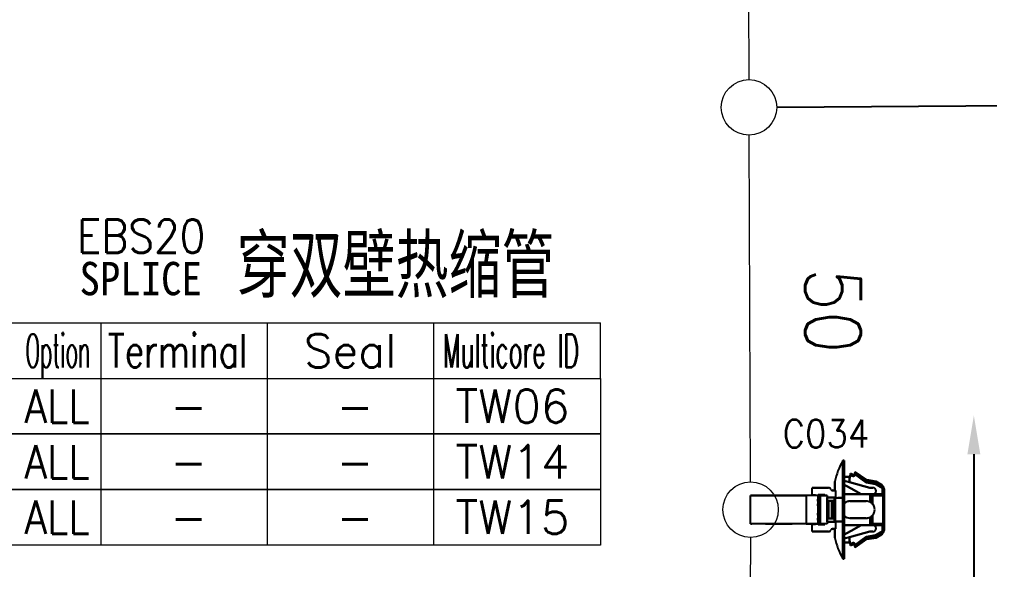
# Model space of a CAD drawing. Header units: inches. Extents: x 47316 to 59086, y 3141 to 11743.
# Drawn here: x 54396.5 to 54484, y 9978.8 to 10028.3 of the extents above; entities that cross this region are included whole.
import ezdxf

# ---------------------------------------------------------------- set-up
doc = ezdxf.new("R2010")
doc.units = ezdxf.units.IN
doc.header["$MEASUREMENT"] = 0
doc.styles.add('MtX_FangSong_GB2312', font='')
doc.styles.get("Standard").update_dxf_attribs({"font": ''})
doc.styles.get('MtX_FangSong_GB2312').set_extended_font_data('FangSong_GB2312')
doc.styles.get('Standard').set_extended_font_data('SimSun')
doc.linetypes.add('_VH_FELT_TAPE', pattern='A,0.4,-0.7,["FELT",Standard,S=0.3,R=0,X=-0.5,Y=-0.15],-0.7', length=1.8)

msp = doc.modelspace()

# ---------------------------------------------------------------- linework, layer by layer
at = {"color": 0, "linetype": '_VH_FELT_TAPE', "lineweight": 15, "ltscale": 5}
for p, q in [((54462.191, 10042.728), (54462.269, 10022.926)), ((54462.412, 9986.695), (54462.289, 10017.926)), ((54462.413, 9981.695), (54462.354, 9965.327))]:
    msp.add_line(p, q, dxfattribs=at)
at = {"color": 0, "linetype": '_VH_FELT_TAPE', "lineweight": -3, "ltscale": 5}
msp.add_line((54464.779, 10020.443), (54526.604, 10020.872), dxfattribs=at)
at = {"color": 0, "linetype": 'Continuous', "lineweight": 15}
for p, q in [((54366.388, 10001.01), (54448.888, 10001.01)), ((54366.388, 9996.01), (54448.888, 9996.01))]:
    msp.add_line(p, q, dxfattribs=at)
at = {"color": 7, "linetype": 'Continuous', "lineweight": 15}
for p, q in [((54403.888, 9996.01), (54403.888, 10001.01)), ((54418.888, 9996.01), (54418.888, 10001.01)), ((54433.888, 9996.01), (54433.888, 10001.01)), ((54448.888, 9996.01), (54448.888, 10001.01))]:
    msp.add_line(p, q, dxfattribs=at)
at = {"color": 102, "linetype": 'Continuous', "lineweight": 15}
for p, q in [((54403.888, 9991.01), (54403.888, 9996.01)), ((54418.888, 9991.01), (54418.888, 9996.01)), ((54433.888, 9991.01), (54433.888, 9996.01)), ((54403.888, 9986.01), (54403.888, 9991.01)), ((54418.888, 9986.01), (54418.888, 9991.01)), ((54433.888, 9986.01), (54433.888, 9991.01)), ((54403.888, 9981.01), (54403.888, 9986.01)), ((54418.888, 9981.01), (54418.888, 9986.01)), ((54433.888, 9981.01), (54433.888, 9986.01))]:
    msp.add_line(p, q, dxfattribs=at)
msp.add_line((54482.546, 9989.179, 0), (54482.546, 9974.231, 0))
at = {"color": 7, "ltscale": 0.2}
for p, q in [((54470.744, 9985.248), (54470.744, 9988.616)), ((54470.744, 9985.248), (54470.744, 9988.616)), ((54470.87, 9985.248), (54470.87, 9988.616)), ((54470.87, 9988.616), (54470.87, 9985.248)), ((54470.744, 9979.775), (54470.744, 9983.143)), ((54470.744, 9983.143), (54470.744, 9979.775)), ((54470.87, 9983.143), (54470.87, 9979.775)), ((54470.87, 9983.143), (54470.87, 9979.775))]:
    msp.add_line(p, q, dxfattribs=at)
at = {"color": 7, "ltscale": 0.0075}
for p, q in [((54470.744, 9988.616), (54470.87, 9988.616)), ((54470.87, 9988.616), (54470.744, 9988.616)), ((54474.322, 9985.937), (54474.448, 9985.937)), ((54474.322, 9985.937), (54474.448, 9985.937)), ((54474.448, 9985.585), (54474.322, 9985.585)), ((54468.512, 9985.037), (54468.386, 9985.037)), ((54468.386, 9985.037), (54468.512, 9985.037)), ((54468.386, 9984.616), (54468.512, 9984.616)), ((54468.512, 9984.616), (54468.386, 9984.616)), ((54470.744, 9985.248), (54470.87, 9985.248)), ((54470.87, 9985.248), (54470.744, 9985.248)), ((54468.512, 9983.774), (54468.386, 9983.774)), ((54468.386, 9983.774), (54468.512, 9983.774)), ((54468.386, 9983.353), (54468.512, 9983.353)), ((54468.512, 9983.353), (54468.386, 9983.353)), ((54470.87, 9983.143), (54470.744, 9983.143)), ((54470.744, 9983.143), (54470.87, 9983.143)), ((54474.448, 9982.453), (54474.322, 9982.453)), ((54474.448, 9982.453), (54474.322, 9982.453)), ((54470.744, 9979.775), (54470.87, 9979.775)), ((54470.87, 9979.775), (54470.744, 9979.775))]:
    msp.add_line(p, q, dxfattribs=at)
at = {"color": 7, "ltscale": 0.087396}
for p, q in [((54470.87, 9988.616), (54470.87, 9987.144)), ((54470.87, 9979.775), (54470.87, 9981.247)), ((54470.87, 9979.775), (54470.87, 9981.247))]:
    msp.add_line(p, q, dxfattribs=at)
at = {"color": 7, "ltscale": 0.0875}
for p, q in [((54470.87, 9987.142), (54470.87, 9988.616)), ((54472.849, 9984.953), (54471.375, 9984.953)), ((54471.375, 9984.953), (54472.849, 9984.953)), ((54471.375, 9983.438), (54472.849, 9983.438)), ((54472.849, 9983.438), (54471.375, 9983.438)), ((54472.849, 9983.438), (54471.375, 9983.438))]:
    msp.add_line(p, q, dxfattribs=at)
at = {"color": 7, "ltscale": 0.018183}
msp.add_line((54471.417, 9987.437), (54471.333, 9987.142), dxfattribs=at)
at = {"color": 7, "ltscale": 0.018199}
for p, q in [((54471.333, 9987), (54471.417, 9987.295)), ((54471.417, 9987.295), (54471.333, 9987)), ((54471.333, 9981.391), (54471.417, 9981.096)), ((54471.417, 9981.096), (54471.333, 9981.391))]:
    msp.add_line(p, q, dxfattribs=at)
at = {"color": 7, "ltscale": 0.008429}
for p, q in [((54471.417, 9987.295), (54471.417, 9987.437)), ((54471.733, 9981.222), (54471.733, 9981.08))]:
    msp.add_line(p, q, dxfattribs=at)
at = {"color": 7, "ltscale": 0.020195}
for p, q in [((54471.733, 9987.31), (54471.417, 9987.437)), ((54471.417, 9987.295), (54471.733, 9987.168)), ((54471.733, 9987.168), (54471.417, 9987.295)), ((54471.417, 9981.096), (54471.733, 9981.222)), ((54471.733, 9981.222), (54471.417, 9981.096)), ((54471.417, 9980.954), (54471.733, 9981.08))]:
    msp.add_line(p, q, dxfattribs=at)
at = {"color": 7, "ltscale": 0.008438}
msp.add_line((54471.417, 9987.437), (54471.417, 9987.295), dxfattribs=at)
at = {"color": 7, "ltscale": 0.002185}
msp.add_line((54471.417, 9987.367), (54471.417, 9987.404), dxfattribs=at)
at = {"color": 7, "ltscale": 0.019}
msp.add_line((54471.859, 9987.605), (54471.733, 9987.311), dxfattribs=at)
at = {"color": 7, "ltscale": 0.013619}
for p, q in [((54471.733, 9987.168), (54471.823, 9987.379)), ((54471.823, 9987.379), (54471.733, 9987.168)), ((54471.733, 9981.222), (54471.823, 9981.011)), ((54471.823, 9981.011), (54471.733, 9981.222))]:
    msp.add_line(p, q, dxfattribs=at)
at = {"color": 7, "ltscale": 0.0009}
msp.add_line((54471.733, 9987.296), (54471.733, 9987.311), dxfattribs=at)
at = {"color": 7, "ltscale": 0.000912}
for p, q in [((54471.733, 9987.31), (54471.733, 9987.295)), ((54471.417, 9980.97), (54471.417, 9980.954))]:
    msp.add_line(p, q, dxfattribs=at)
at = {"color": 7, "ltscale": 0.002856}
msp.add_line((54471.733, 9987.305), (54471.733, 9987.257), dxfattribs=at)
at = {"color": 7, "ltscale": 0.002869}
msp.add_line((54471.733, 9987.257), (54471.733, 9987.305), dxfattribs=at)
at = {"color": 7, "ltscale": 0.002832}
msp.add_line((54471.733, 9987.248), (54471.733, 9987.296), dxfattribs=at)
at = {"color": 7, "ltscale": 0.00282}
for p, q in [((54471.733, 9987.295), (54471.733, 9987.247)), ((54471.417, 9981.017), (54471.417, 9980.97))]:
    msp.add_line(p, q, dxfattribs=at)
at = {"color": 7, "ltscale": 0.004715}
msp.add_line((54471.733, 9987.168), (54471.733, 9987.248), dxfattribs=at)
at = {"color": 7, "ltscale": 0.004687}
msp.add_line((54471.733, 9987.247), (54471.733, 9987.168), dxfattribs=at)
at = {"color": 7, "ltscale": 0.074459}
for p, q in [((54471.823, 9987.379), (54472.844, 9986.65)), ((54472.844, 9986.65), (54471.823, 9987.379)), ((54471.823, 9981.011), (54472.844, 9981.74)), ((54472.844, 9981.74), (54471.823, 9981.011))]:
    msp.add_line(p, q, dxfattribs=at)
at = {"color": 7, "ltscale": 4.3e-05}
msp.add_line((54471.859, 9987.605), (54471.859, 9987.604), dxfattribs=at)
at = {"color": 7, "ltscale": 0.075271}
for p, q in [((54472.891, 9986.868), (54471.859, 9987.605)), ((54471.859, 9987.501), (54472.891, 9986.765)), ((54472.891, 9986.765), (54471.859, 9987.501)), ((54472.891, 9981.626), (54471.859, 9980.889)), ((54471.859, 9980.786), (54472.891, 9981.522))]:
    msp.add_line(p, q, dxfattribs=at)
at = {"color": 7, "ltscale": 4.9e-05}
msp.add_line((54471.859, 9987.605), (54471.859, 9987.604), dxfattribs=at)
at = {"color": 7, "ltscale": 0.000903}
msp.add_line((54471.859, 9987.604), (54471.859, 9987.589), dxfattribs=at)
at = {"color": 7, "ltscale": 0.000916}
msp.add_line((54471.859, 9987.604), (54471.859, 9987.589), dxfattribs=at)
at = {"color": 7, "ltscale": 0.005222}
msp.add_line((54471.859, 9987.589), (54471.859, 9987.501), dxfattribs=at)
at = {"color": 7, "ltscale": 0.005249}
msp.add_line((54471.859, 9987.589), (54471.859, 9987.5), dxfattribs=at)
at = {"color": 7, "ltscale": 0.047501}
for p, q in [((54470.028, 9986.721), (54470.028, 9985.921)), ((54470.028, 9985.921), (54470.028, 9986.721)), ((54470.028, 9982.469), (54470.028, 9981.669)), ((54470.028, 9981.669), (54470.028, 9982.469))]:
    msp.add_line(p, q, dxfattribs=at)
at = {"color": 7, "ltscale": 0.015289}
msp.add_line((54471.093, 9986.314), (54470.869, 9986.441), dxfattribs=at)
at = {"color": 7, "ltscale": 0.027499}
for p, q in [((54471.333, 9987.142), (54470.87, 9987.142)), ((54470.87, 9987.142), (54471.333, 9987.142)), ((54471.333, 9981.248), (54470.87, 9981.248)), ((54470.87, 9981.248), (54471.333, 9981.248))]:
    msp.add_line(p, q, dxfattribs=at)
at = {"color": 7, "ltscale": 0.028456}
for p, q in [((54471.333, 9986.667), (54470.87, 9986.79)), ((54470.87, 9986.79), (54471.333, 9986.667)), ((54471.333, 9981.724), (54470.87, 9981.6)), ((54470.87, 9981.6), (54471.333, 9981.724))]:
    msp.add_line(p, q, dxfattribs=at)
at = {"color": 7, "ltscale": 0.020602}
for p, q in [((54470.87, 9986.79), (54470.87, 9986.443)), ((54470.87, 9981.6), (54470.87, 9981.947)), ((54470.87, 9981.6), (54470.87, 9981.947))]:
    msp.add_line(p, q, dxfattribs=at)
at = {"color": 7, "ltscale": 0.020749}
msp.add_line((54470.87, 9986.441), (54470.87, 9986.79), dxfattribs=at)
at = {"color": 7, "ltscale": 0.015242}
for p, q in [((54470.87, 9986.441), (54471.093, 9986.315)), ((54471.093, 9982.076), (54470.87, 9981.95))]:
    msp.add_line(p, q, dxfattribs=at)
at = {"color": 7, "ltscale": 0.026985}
for p, q in [((54471.093, 9986.315), (54471.489, 9986.091)), ((54471.489, 9982.3), (54471.093, 9982.076))]:
    msp.add_line(p, q, dxfattribs=at)
at = {"color": 7, "ltscale": 0.02697}
msp.add_line((54471.489, 9986.091), (54471.093, 9986.314), dxfattribs=at)
at = {"color": 7, "ltscale": 0.000342}
for p, q in [((54471.333, 9987.137), (54471.333, 9987.142)), ((54471.333, 9981.248), (54471.333, 9981.254))]:
    msp.add_line(p, q, dxfattribs=at)
at = {"color": 7, "ltscale": 0.006641}
msp.add_line((54471.333, 9987.142), (54471.333, 9987.03), dxfattribs=at)
at = {"color": 7, "ltscale": 0.002142}
msp.add_line((54471.333, 9987.106), (54471.333, 9987.142), dxfattribs=at)
at = {"color": 7, "ltscale": 0.00033}
for p, q in [((54471.333, 9987.142), (54471.333, 9987.137)), ((54471.333, 9981.254), (54471.333, 9981.248)), ((54471.733, 9981.08), (54471.733, 9981.086))]:
    msp.add_line(p, q, dxfattribs=at)
at = {"color": 7, "ltscale": 0.002136}
msp.add_line((54471.333, 9987.142), (54471.333, 9987.106), dxfattribs=at)
at = {"color": 7, "ltscale": 0.001825}
msp.add_line((54471.333, 9987.137), (54471.333, 9987.106), dxfattribs=at)
at = {"color": 7, "ltscale": 0.003674}
for p, q in [((54471.333, 9987.075), (54471.333, 9987.137)), ((54471.333, 9981.254), (54471.333, 9981.316))]:
    msp.add_line(p, q, dxfattribs=at)
at = {"color": 7, "ltscale": 0.006299}
msp.add_line((54471.333, 9987), (54471.333, 9987.106), dxfattribs=at)
at = {"color": 7, "ltscale": 0.006305}
msp.add_line((54471.333, 9987.106), (54471.333, 9987), dxfattribs=at)
at = {"color": 7, "ltscale": 0.00329}
msp.add_line((54471.333, 9987.019), (54471.333, 9987.075), dxfattribs=at)
at = {"color": 7, "ltscale": 0.019785}
for p, q in [((54471.333, 9986.667), (54471.333, 9987)), ((54471.333, 9987), (54471.333, 9986.667)), ((54471.333, 9981.724), (54471.333, 9981.391)), ((54471.333, 9981.391), (54471.333, 9981.724))]:
    msp.add_line(p, q, dxfattribs=at)
at = {"color": 7, "ltscale": 0.11383}
for p, q in [((54473.185, 9986.174), (54471.333, 9986.667)), ((54471.333, 9986.667), (54473.185, 9986.174)), ((54473.185, 9982.217), (54471.333, 9981.724)), ((54471.333, 9981.724), (54473.185, 9982.217))]:
    msp.add_line(p, q, dxfattribs=at)
at = {"color": 7, "ltscale": 0.004321}
for p, q in [((54472.872, 9986.718), (54472.844, 9986.65)), ((54472.844, 9986.65), (54472.872, 9986.718)), ((54472.844, 9981.74), (54472.872, 9981.673)), ((54472.872, 9981.673), (54472.844, 9981.74))]:
    msp.add_line(p, q, dxfattribs=at)
at = {"color": 7, "ltscale": 0.051095}
for p, q in [((54472.844, 9986.65), (54473.691, 9986.502)), ((54473.691, 9986.502), (54472.844, 9986.65)), ((54472.844, 9981.74), (54473.691, 9981.889)), ((54473.691, 9981.889), (54472.844, 9981.74))]:
    msp.add_line(p, q, dxfattribs=at)
at = {"color": 7, "ltscale": 0.000205}
for p, q in [((54472.873, 9986.721), (54472.872, 9986.718)), ((54472.872, 9986.718), (54472.873, 9986.721)), ((54472.872, 9981.673), (54472.873, 9981.67)), ((54472.873, 9981.67), (54472.872, 9981.673))]:
    msp.add_line(p, q, dxfattribs=at)
at = {"color": 7, "ltscale": 0.002621}
for p, q in [((54472.89, 9986.761), (54472.873, 9986.721)), ((54472.873, 9986.721), (54472.89, 9986.761)), ((54472.873, 9981.67), (54472.89, 9981.629)), ((54472.89, 9981.629), (54472.873, 9981.67))]:
    msp.add_line(p, q, dxfattribs=at)
at = {"color": 7, "ltscale": 0.050773}
for p, q in [((54472.89, 9986.761), (54473.732, 9986.614)), ((54473.732, 9986.614), (54472.89, 9986.761)), ((54473.732, 9981.777), (54472.89, 9981.629))]:
    msp.add_line(p, q, dxfattribs=at)
at = {"color": 7, "ltscale": 0.006168}
for p, q in [((54472.891, 9986.765), (54472.891, 9986.868)), ((54472.891, 9986.868), (54472.891, 9986.765))]:
    msp.add_line(p, q, dxfattribs=at)
at = {"color": 7, "ltscale": 0.05076}
for p, q in [((54473.733, 9986.721), (54472.891, 9986.868)), ((54472.891, 9981.522), (54473.733, 9981.67))]:
    msp.add_line(p, q, dxfattribs=at)
at = {"color": 7, "ltscale": 0.004276}
for p, q in [((54473.716, 9986.57), (54473.691, 9986.502)), ((54473.691, 9986.502), (54473.716, 9986.57)), ((54473.716, 9981.821), (54473.691, 9981.889)), ((54473.691, 9981.889), (54473.716, 9981.821))]:
    msp.add_line(p, q, dxfattribs=at)
at = {"color": 7, "ltscale": 0.0329}
for p, q in [((54473.691, 9986.502), (54474.169, 9986.221)), ((54474.169, 9986.221), (54473.691, 9986.502)), ((54473.691, 9981.889), (54474.169, 9982.169)), ((54474.169, 9982.169), (54473.691, 9981.889))]:
    msp.add_line(p, q, dxfattribs=at)
at = {"color": 7, "ltscale": 0.002806}
for p, q in [((54473.732, 9986.614), (54473.716, 9986.57)), ((54473.716, 9981.821), (54473.732, 9981.777))]:
    msp.add_line(p, q, dxfattribs=at)
at = {"color": 7, "ltscale": 0.00266}
for p, q in [((54473.717, 9986.572), (54473.732, 9986.614)), ((54473.732, 9981.777), (54473.717, 9981.819))]:
    msp.add_line(p, q, dxfattribs=at)
at = {"color": 7, "ltscale": 0.034163}
for p, q in [((54473.732, 9986.614), (54474.229, 9986.324)), ((54474.229, 9982.066), (54473.732, 9981.777))]:
    msp.add_line(p, q, dxfattribs=at)
at = {"color": 7, "ltscale": 0.006223}
for p, q in [((54473.733, 9986.721), (54473.733, 9986.616)), ((54473.733, 9986.721), (54473.733, 9986.616)), ((54473.733, 9981.67), (54473.733, 9981.774))]:
    msp.add_line(p, q, dxfattribs=at)
at = {"color": 7, "ltscale": 0.034946}
for p, q in [((54474.24, 9986.423), (54473.733, 9986.721)), ((54473.733, 9981.67), (54474.24, 9981.968))]:
    msp.add_line(p, q, dxfattribs=at)
at = {"color": 7, "ltscale": 0.034208}
for p, q in [((54474.229, 9986.324), (54473.733, 9986.616)), ((54474.229, 9982.066), (54473.733, 9981.774))]:
    msp.add_line(p, q, dxfattribs=at)
at = {"color": 7, "ltscale": 0.000128}
for p, q in [((54473.733, 9986.614), (54473.733, 9986.616)), ((54473.733, 9981.774), (54473.733, 9981.777)), ((54473.733, 9981.777), (54473.733, 9981.774))]:
    msp.add_line(p, q, dxfattribs=at)
at = {"color": 7, "ltscale": 0.007092}
for p, q in [((54474.169, 9986.221), (54474.229, 9986.324)), ((54474.229, 9986.324), (54474.169, 9986.221)), ((54474.229, 9982.066), (54474.169, 9982.169)), ((54474.169, 9982.169), (54474.229, 9982.066))]:
    msp.add_line(p, q, dxfattribs=at)
at = {"color": 7, "ltscale": 0.005864}
msp.add_line((54474.241, 9986.422), (54474.229, 9986.324), dxfattribs=at)
at = {"color": 7, "ltscale": 0.005865}
for p, q in [((54474.24, 9986.422), (54474.229, 9986.324)), ((54474.229, 9982.066), (54474.24, 9981.968))]:
    msp.add_line(p, q, dxfattribs=at)
at = {"color": 7, "ltscale": 0.378897}
msp.add_line((54462.422, 9985.458), (54467.422, 9985.458), dxfattribs=at)
at = {"color": 7, "ltscale": 0.15}
for p, q in [((54462.422, 9982.932), (54462.422, 9985.458)), ((54467.422, 9985.458), (54467.422, 9982.932)), ((54467.422, 9985.458), (54467.422, 9982.932)), ((54468.681, 9982.932), (54468.681, 9985.458)), ((54468.681, 9985.458), (54468.681, 9982.932)), ((54469.312, 9985.458), (54469.312, 9982.932)), ((54469.312, 9985.458), (54469.312, 9982.932)), ((54474.385, 9982.932), (54474.385, 9985.458)), ((54474.385, 9985.458), (54474.385, 9982.932))]:
    msp.add_line(p, q, dxfattribs=at)
at = {"color": 7, "ltscale": 0.215019}
msp.add_line((54465.858, 9985.458), (54462.422, 9985.458), dxfattribs=at)
at = {"color": 7, "ltscale": 0.315749}
msp.add_line((54462.422, 9985.458), (54466.99, 9985.458), dxfattribs=at)
at = {"color": 7, "ltscale": 0.378905}
msp.add_line((54467.422, 9985.458), (54462.422, 9985.458), dxfattribs=at)
at = {"color": 7, "ltscale": 0.315758}
msp.add_line((54462.422, 9985.458), (54466.99, 9985.458), dxfattribs=at)
at = {"color": 7, "ltscale": 0.179182}
msp.add_line((54465.687, 9985.458), (54462.669, 9985.458), dxfattribs=at)
at = {"color": 7, "ltscale": 0.026669}
for p, q in [((54465.687, 9985.458), (54466.136, 9985.458)), ((54466.136, 9985.458), (54465.687, 9985.458)), ((54465.858, 9985.458), (54466.307, 9985.458))]:
    msp.add_line(p, q, dxfattribs=at)
at = {"color": 7, "ltscale": 0.108633}
msp.add_line((54467.965, 9985.458), (54466.136, 9985.458), dxfattribs=at)
at = {"color": 7, "ltscale": 0.076392}
msp.add_line((54467.422, 9985.458), (54466.136, 9985.458), dxfattribs=at)
at = {"color": 7, "ltscale": 0.098454}
msp.add_line((54467.965, 9985.458), (54466.307, 9985.458), dxfattribs=at)
at = {"color": 7, "ltscale": 0.057913}
msp.add_line((54467.965, 9985.458), (54466.99, 9985.458), dxfattribs=at)
at = {"color": 7, "ltscale": 0.0644}
for p, q in [((54468.506, 9985.458), (54467.422, 9985.458)), ((54468.506, 9985.458), (54467.422, 9985.458)), ((54467.422, 9982.932), (54468.506, 9982.932)), ((54468.506, 9982.932), (54467.422, 9982.932))]:
    msp.add_line(p, q, dxfattribs=at)
at = {"color": 7, "ltscale": 0.025}
for p, q in [((54468.386, 9986.174), (54467.965, 9986.174)), ((54468.506, 9984.616), (54468.506, 9985.037)), ((54468.506, 9984.616), (54468.506, 9985.037)), ((54468.512, 9984.616), (54468.512, 9985.037)), ((54468.506, 9983.353), (54468.506, 9983.774)), ((54468.506, 9983.353), (54468.506, 9983.774))]:
    msp.add_line(p, q, dxfattribs=at)
at = {"color": 7, "ltscale": 0.039999}
for p, q in [((54467.965, 9985.5), (54467.965, 9986.174)), ((54467.965, 9985.5), (54467.965, 9986.174)), ((54467.965, 9982.217), (54467.965, 9982.89)), ((54467.965, 9982.217), (54467.965, 9982.89))]:
    msp.add_line(p, q, dxfattribs=at)
at = {"color": 7, "ltscale": 0.022501}
for p, q in [((54467.965, 9986.174), (54468.344, 9986.174)), ((54467.965, 9986.174), (54468.344, 9986.174)), ((54467.965, 9982.217), (54468.344, 9982.217)), ((54468.344, 9982.217), (54467.965, 9982.217))]:
    msp.add_line(p, q, dxfattribs=at)
at = {"color": 7, "ltscale": 0.0175}
for p, q in [((54467.965, 9985.5), (54468.26, 9985.5)), ((54467.965, 9985.5), (54468.26, 9985.5)), ((54468.26, 9985.5), (54467.965, 9985.5)), ((54467.965, 9982.89), (54468.26, 9982.89)), ((54468.26, 9982.89), (54467.965, 9982.89))]:
    msp.add_line(p, q, dxfattribs=at)
at = {"color": 7, "ltscale": 0.002499}
for p, q in [((54467.965, 9985.458), (54467.965, 9985.5)), ((54468.26, 9985.5), (54468.26, 9985.458)), ((54468.26, 9985.458), (54468.26, 9985.5)), ((54468.512, 9985.542), (54468.512, 9985.5)), ((54468.512, 9985.542), (54468.512, 9985.5)), ((54469.06, 9985.5), (54469.06, 9985.458)), ((54469.06, 9985.458), (54469.06, 9985.5)), ((54469.06, 9985.5), (54469.06, 9985.458)), ((54467.965, 9982.89), (54467.965, 9982.932)), ((54468.26, 9982.932), (54468.26, 9982.89)), ((54468.26, 9982.89), (54468.26, 9982.932)), ((54468.512, 9982.848), (54468.512, 9982.89)), ((54468.512, 9982.89), (54468.512, 9982.848)), ((54468.512, 9982.89), (54468.512, 9982.848)), ((54469.06, 9982.932), (54469.06, 9982.89)), ((54469.06, 9982.89), (54469.06, 9982.932)), ((54469.06, 9982.932), (54469.06, 9982.89))]:
    msp.add_line(p, q, dxfattribs=at)
at = {"color": 7, "ltscale": 2.6e-05}
for p, q in [((54467.965, 9985.5), (54467.965, 9985.5)), ((54467.965, 9982.89), (54467.965, 9982.89))]:
    msp.add_line(p, q, dxfattribs=at)
at = {"color": 7, "ltscale": 0.064999}
for p, q in [((54468.344, 9986.174), (54469.438, 9986.174)), ((54468.344, 9986.174), (54469.438, 9986.174)), ((54468.344, 9982.217), (54469.438, 9982.217)), ((54469.438, 9982.217), (54468.344, 9982.217))]:
    msp.add_line(p, q, dxfattribs=at)
at = {"color": 7, "ltscale": 0.0625}
msp.add_line((54469.438, 9986.174), (54468.386, 9986.174), dxfattribs=at)
at = {"color": 7, "ltscale": 0.000629}
msp.add_line((54468.512, 9985.532), (54468.512, 9985.542), dxfattribs=at)
at = {"color": 7, "ltscale": 0.035001}
for p, q in [((54468.512, 9985.542), (54469.102, 9985.542)), ((54469.102, 9985.542), (54468.512, 9985.542)), ((54470.87, 9985.248), (54470.28, 9985.248)), ((54470.87, 9985.248), (54470.28, 9985.248)), ((54469.102, 9982.848), (54468.512, 9982.848)), ((54469.102, 9982.848), (54468.512, 9982.848)), ((54468.512, 9982.848), (54469.102, 9982.848))]:
    msp.add_line(p, q, dxfattribs=at)
at = {"color": 7, "ltscale": 0.154999}
for p, q in [((54468.512, 9985.5), (54468.512, 9982.89)), ((54468.512, 9982.89), (54468.512, 9985.5))]:
    msp.add_line(p, q, dxfattribs=at)
at = {"color": 7, "ltscale": 0.032501}
for p, q in [((54468.512, 9985.5), (54469.06, 9985.5)), ((54468.512, 9985.5), (54469.06, 9985.5)), ((54468.512, 9982.89), (54469.06, 9982.89)), ((54469.06, 9982.89), (54468.512, 9982.89))]:
    msp.add_line(p, q, dxfattribs=at)
at = {"color": 7, "ltscale": 0.021939}
msp.add_line((54468.512, 9985.5), (54468.882, 9985.5), dxfattribs=at)
at = {"color": 7, "ltscale": 0.0375}
for p, q in [((54468.681, 9985.458), (54469.312, 9985.458)), ((54469.312, 9985.458), (54468.681, 9985.458)), ((54469.312, 9982.932), (54468.681, 9982.932)), ((54469.312, 9982.932), (54468.681, 9982.932))]:
    msp.add_line(p, q, dxfattribs=at)
at = {"color": 7, "ltscale": 0.010562}
msp.add_line((54469.06, 9985.5), (54468.882, 9985.5), dxfattribs=at)
at = {"color": 7, "ltscale": 0.002502}
msp.add_line((54469.102, 9985.458), (54469.06, 9985.458), dxfattribs=at)
at = {"color": 7, "ltscale": 0.004999}
for p, q in [((54469.102, 9985.542), (54469.102, 9985.458)), ((54469.102, 9985.458), (54469.102, 9985.542)), ((54469.102, 9982.932), (54469.102, 9982.848)), ((54469.102, 9982.848), (54469.102, 9982.932))]:
    msp.add_line(p, q, dxfattribs=at)
at = {"color": 7, "ltscale": 0.013786}
msp.add_line((54470.028, 9985.921), (54469.796, 9985.921), dxfattribs=at)
at = {"color": 7, "ltscale": 0.017471}
for p, q in [((54470.09, 9985.921), (54469.796, 9985.921)), ((54470.09, 9982.469), (54469.796, 9982.469))]:
    msp.add_line(p, q, dxfattribs=at)
at = {"color": 7, "ltscale": 0.017476}
for p, q in [((54469.796, 9985.921), (54470.09, 9985.921)), ((54469.796, 9982.469), (54470.09, 9982.469))]:
    msp.add_line(p, q, dxfattribs=at)
at = {"color": 7, "ltscale": 0.00369}
for p, q in [((54470.09, 9985.921), (54470.028, 9985.921)), ((54470.028, 9982.469), (54470.09, 9982.469))]:
    msp.add_line(p, q, dxfattribs=at)
at = {"color": 7, "ltscale": 0.089999}
for p, q in [((54470.87, 9985.585), (54472.385, 9985.585)), ((54472.385, 9985.585), (54470.87, 9985.585)), ((54472.385, 9982.806), (54470.87, 9982.806)), ((54470.87, 9982.806), (54472.385, 9982.806))]:
    msp.add_line(p, q, dxfattribs=at)
at = {"color": 7, "ltscale": 0.065039}
msp.add_line((54472.385, 9985.585), (54471.432, 9986.123), dxfattribs=at)
at = {"color": 7, "ltscale": 0.06116}
msp.add_line((54472.385, 9985.585), (54471.489, 9986.091), dxfattribs=at)
at = {"color": 7, "ltscale": 0.061156}
for p, q in [((54471.489, 9986.091), (54472.385, 9985.585)), ((54472.385, 9982.806), (54471.489, 9982.3))]:
    msp.add_line(p, q, dxfattribs=at)
at = {"color": 7, "ltscale": 0.040697}
msp.add_line((54472.229, 9985.585), (54471.543, 9985.585), dxfattribs=at)
at = {"color": 7, "ltscale": 0.040701}
msp.add_line((54471.543, 9985.585), (54472.229, 9985.585), dxfattribs=at)
at = {"color": 7, "ltscale": 0.039936}
for p, q in [((54472.385, 9985.585), (54473.058, 9985.585)), ((54473.058, 9985.585), (54472.385, 9985.585)), ((54473.058, 9982.806), (54472.385, 9982.806)), ((54472.385, 9982.806), (54473.058, 9982.806))]:
    msp.add_line(p, q, dxfattribs=at)
at = {"color": 7, "ltscale": 0.048712}
msp.add_line((54473.206, 9985.585), (54472.385, 9985.585), dxfattribs=at)
at = {"color": 7, "ltscale": 0.082565}
for p, q in [((54474.448, 9985.585), (54473.058, 9985.585)), ((54473.058, 9985.585), (54474.448, 9985.585)), ((54473.058, 9982.806), (54474.448, 9982.806)), ((54474.448, 9982.806), (54473.058, 9982.806))]:
    msp.add_line(p, q, dxfattribs=at)
at = {"color": 7, "ltscale": 0.014999}
for p, q in [((54473.438, 9986.174), (54473.185, 9986.174)), ((54473.185, 9986.174), (54473.438, 9986.174)), ((54473.438, 9982.217), (54473.185, 9982.217)), ((54473.438, 9982.217), (54473.185, 9982.217)), ((54473.185, 9982.217), (54473.438, 9982.217))]:
    msp.add_line(p, q, dxfattribs=at)
at = {"color": 7, "ltscale": 0.041339}
for p, q in [((54473.199, 9985.563), (54473.199, 9984.867)), ((54473.199, 9984.867), (54473.199, 9985.563)), ((54473.199, 9983.524), (54473.199, 9982.828)), ((54473.199, 9982.828), (54473.199, 9983.524))]:
    msp.add_line(p, q, dxfattribs=at)
at = {"color": 7, "ltscale": 0.002634}
for p, q in [((54473.199, 9985.563), (54473.241, 9985.548)), ((54473.241, 9982.843), (54473.199, 9982.828))]:
    msp.add_line(p, q, dxfattribs=at)
at = {"color": 7, "ltscale": 0.002635}
for p, q in [((54473.241, 9985.548), (54473.199, 9985.563)), ((54473.199, 9982.828), (54473.241, 9982.843))]:
    msp.add_line(p, q, dxfattribs=at)
at = {"color": 7, "ltscale": 0.008279}
msp.add_line((54473.345, 9985.585), (54473.206, 9985.585), dxfattribs=at)
at = {"color": 7, "ltscale": 0.005516}
msp.add_line((54473.438, 9985.585), (54473.345, 9985.585), dxfattribs=at)
at = {"color": 7, "ltscale": 0.044711}
for p, q in [((54473.409, 9984.705), (54473.409, 9985.458)), ((54473.409, 9985.458), (54473.409, 9984.705)), ((54473.409, 9982.932), (54473.409, 9983.685)), ((54473.409, 9983.685), (54473.409, 9982.932))]:
    msp.add_line(p, q, dxfattribs=at)
at = {"color": 7, "ltscale": 0.057954}
for p, q in [((54473.409, 9985.458), (54474.385, 9985.458)), ((54474.385, 9985.458), (54473.409, 9985.458)), ((54474.385, 9982.932), (54473.409, 9982.932)), ((54473.409, 9982.932), (54474.385, 9982.932))]:
    msp.add_line(p, q, dxfattribs=at)
at = {"color": 7, "ltscale": 0.052501}
msp.add_line((54474.322, 9985.585), (54473.438, 9985.585), dxfattribs=at)
at = {"color": 7, "ltscale": 0.020941}
for p, q in [((54474.322, 9985.937), (54474.322, 9985.585)), ((54474.322, 9985.585), (54474.322, 9985.937)), ((54474.448, 9985.585), (54474.448, 9985.937)), ((54474.448, 9985.937), (54474.448, 9985.585)), ((54474.322, 9982.453), (54474.322, 9982.806)), ((54474.322, 9982.806), (54474.322, 9982.453)), ((54474.448, 9982.453), (54474.448, 9982.806)), ((54474.448, 9982.806), (54474.448, 9982.453))]:
    msp.add_line(p, q, dxfattribs=at)
at = {"color": 7, "ltscale": 0.015717}
msp.add_line((54474.448, 9986.059), (54474.448, 9985.794), dxfattribs=at)
at = {"color": 7, "ltscale": 0.015729}
msp.add_line((54474.448, 9985.794), (54474.448, 9986.059), dxfattribs=at)
at = {"color": 7, "ltscale": 0.012512}
for p, q in [((54474.448, 9985.584), (54474.448, 9985.794)), ((54474.448, 9982.596), (54474.448, 9982.807))]:
    msp.add_line(p, q, dxfattribs=at)
at = {"color": 7, "ltscale": 0.000995}
for p, q in [((54474.448, 9985.568), (54474.448, 9985.585)), ((54474.448, 9985.585), (54474.448, 9985.568)), ((54474.448, 9982.806), (54474.448, 9982.823)), ((54474.448, 9982.823), (54474.448, 9982.806))]:
    msp.add_line(p, q, dxfattribs=at)
at = {"color": 7, "ltscale": 0.163214}
msp.add_line((54474.448, 9982.821), (54474.448, 9985.57), dxfattribs=at)
at = {"color": 7, "ltscale": 0.163013}
msp.add_line((54474.448, 9985.568), (54474.448, 9982.823), dxfattribs=at)
at = {"color": 7, "ltscale": 0.000322}
msp.add_line((54468.512, 9984.616), (54468.507, 9984.616), dxfattribs=at)
at = {"color": 7, "ltscale": 0.040002}
for p, q in [((54469.312, 9985.29), (54469.986, 9985.29)), ((54469.986, 9985.29), (54469.312, 9985.29)), ((54469.986, 9983.101), (54469.312, 9983.101)), ((54469.986, 9983.101), (54469.312, 9983.101)), ((54469.312, 9983.101), (54469.986, 9983.101))]:
    msp.add_line(p, q, dxfattribs=at)
at = {"color": 7, "ltscale": 0.017502}
for p, q in [((54469.312, 9984.995), (54469.312, 9985.29)), ((54469.312, 9983.101), (54469.312, 9983.395))]:
    msp.add_line(p, q, dxfattribs=at)
at = {"color": 7, "ltscale": 0.00087}
for p, q in [((54469.327, 9984.995), (54469.312, 9984.995)), ((54469.312, 9984.995), (54469.327, 9984.995)), ((54469.327, 9983.395), (54469.312, 9983.395)), ((54469.312, 9983.395), (54469.327, 9983.395))]:
    msp.add_line(p, q, dxfattribs=at)
at = {"color": 7, "ltscale": 0.023952}
msp.add_line((54469.715, 9984.995), (54469.312, 9984.995), dxfattribs=at)
at = {"color": 7, "ltscale": 0.007443}
for p, q in [((54469.452, 9984.995), (54469.327, 9984.995)), ((54469.327, 9984.995), (54469.452, 9984.995)), ((54469.452, 9983.395), (54469.327, 9983.395)), ((54469.327, 9983.395), (54469.452, 9983.395))]:
    msp.add_line(p, q, dxfattribs=at)
at = {"color": 7, "ltscale": 0.095001}
for p, q in [((54469.327, 9984.995), (54469.327, 9983.395)), ((54469.327, 9983.395), (54469.327, 9984.995)), ((54469.452, 9984.995), (54469.452, 9983.395)), ((54469.452, 9983.395), (54469.452, 9984.995)), ((54469.753, 9983.395), (54469.753, 9984.995)), ((54469.753, 9984.995), (54469.753, 9983.395)), ((54469.961, 9983.395), (54469.961, 9984.995))]:
    msp.add_line(p, q, dxfattribs=at)
at = {"color": 7, "ltscale": 0.017839}
for p, q in [((54469.753, 9984.995), (54469.452, 9984.995)), ((54469.452, 9984.995), (54469.753, 9984.995)), ((54469.753, 9983.395), (54469.452, 9983.395)), ((54469.452, 9983.395), (54469.753, 9983.395))]:
    msp.add_line(p, q, dxfattribs=at)
at = {"color": 7, "ltscale": 0.014789}
msp.add_line((54469.737, 9984.995), (54469.986, 9984.995), dxfattribs=at)
at = {"color": 7, "ltscale": 0.013841}
for p, q in [((54469.986, 9984.995), (54469.753, 9984.995)), ((54469.753, 9983.395), (54469.986, 9983.395))]:
    msp.add_line(p, q, dxfattribs=at)
at = {"color": 7, "ltscale": 0.012407}
for p, q in [((54469.961, 9984.995), (54469.753, 9984.995)), ((54469.961, 9983.395), (54469.753, 9983.395))]:
    msp.add_line(p, q, dxfattribs=at)
at = {"color": 7, "ltscale": 0.129999}
for p, q in [((54469.986, 9985.29), (54469.986, 9983.101)), ((54469.986, 9983.101), (54469.986, 9985.29))]:
    msp.add_line(p, q, dxfattribs=at)
at = {"color": 7, "ltscale": 0.040567}
for p, q in [((54470.06, 9985.248), (54470.744, 9985.248)), ((54470.06, 9983.143), (54470.744, 9983.143))]:
    msp.add_line(p, q, dxfattribs=at)
at = {"color": 7, "ltscale": 0.125}
for p, q in [((54470.06, 9983.143), (54470.06, 9985.248)), ((54470.06, 9985.248), (54470.06, 9983.143)), ((54470.744, 9983.143), (54470.744, 9985.248)), ((54470.744, 9985.248), (54470.744, 9983.143)), ((54470.87, 9983.143), (54470.87, 9985.248)), ((54470.87, 9985.248), (54470.87, 9983.143))]:
    msp.add_line(p, q, dxfattribs=at)
at = {"color": 7, "ltscale": 0.040569}
for p, q in [((54470.06, 9985.248), (54470.744, 9985.248)), ((54470.744, 9983.143), (54470.06, 9983.143))]:
    msp.add_line(p, q, dxfattribs=at)
at = {"color": 7, "ltscale": 0.001863}
msp.add_line((54473.388, 9984.727), (54473.41, 9984.705), dxfattribs=at)
at = {"color": 7, "ltscale": 0.000505}
msp.add_line((54473.409, 9984.705), (54473.403, 9984.712), dxfattribs=at)
at = {"color": 7, "ltscale": 0.023056}
msp.add_line((54468.512, 9983.386), (54468.512, 9983.774), dxfattribs=at)
at = {"color": 7, "ltscale": 0.000598}
msp.add_line((54473.409, 9983.685), (54473.402, 9983.678), dxfattribs=at)
at = {"color": 7, "ltscale": 0.378893}
msp.add_line((54467.422, 9982.932), (54462.422, 9982.932), dxfattribs=at)
at = {"color": 7, "ltscale": 0.0272}
msp.add_line((54462.535, 9982.932), (54462.422, 9982.932), dxfattribs=at)
at = {"color": 7, "ltscale": 0.37888}
msp.add_line((54467.422, 9982.932), (54462.422, 9982.932), dxfattribs=at)
at = {"color": 7, "ltscale": 0.027199}
msp.add_line((54462.422, 9982.932), (54462.535, 9982.932), dxfattribs=at)
at = {"color": 7, "ltscale": 0.142593}
msp.add_line((54466.183, 9982.932), (54463.781, 9982.932), dxfattribs=at)
at = {"color": 7, "ltscale": 0.142589}
msp.add_line((54463.781, 9982.932), (54466.182, 9982.932), dxfattribs=at)
at = {"color": 7, "ltscale": 0.000368}
msp.add_line((54468.506, 9983.353), (54468.512, 9983.353), dxfattribs=at)
at = {"color": 7, "ltscale": 0.001447}
msp.add_line((54469.961, 9983.395), (54469.986, 9983.395), dxfattribs=at)
at = {"color": 7, "ltscale": 0.02751}
msp.add_line((54470.744, 9983.143), (54470.28, 9983.143), dxfattribs=at)
msp.add_line((54470.744, 9983.143), (54470.28, 9983.143), dxfattribs=at)
at = {"color": 7, "ltscale": 0.064963}
msp.add_line((54471.433, 9982.268), (54472.385, 9982.806), dxfattribs=at)
at = {"color": 7, "ltscale": 0.061161}
msp.add_line((54471.489, 9982.3), (54472.385, 9982.806), dxfattribs=at)
at = {"color": 7, "ltscale": 0.000399}
msp.add_line((54474.448, 9982.828), (54474.448, 9982.821), dxfattribs=at)
at = {"color": 7, "ltscale": 0.015215}
msp.add_line((54470.87, 9981.95), (54471.093, 9982.076), dxfattribs=at)
at = {"color": 7, "ltscale": 0.02701}
msp.add_line((54471.093, 9982.076), (54471.489, 9982.3), dxfattribs=at)
at = {"color": 7, "ltscale": 0.00587}
msp.add_line((54474.241, 9981.968), (54474.229, 9982.066), dxfattribs=at)
at = {"color": 7, "ltscale": 0.012915}
msp.add_line((54474.448, 9982.379), (54474.448, 9982.596), dxfattribs=at)
at = {"color": 7, "ltscale": 0.004422}
msp.add_line((54474.448, 9982.453), (54474.448, 9982.379), dxfattribs=at)
at = {"color": 7, "ltscale": 0.006183}
msp.add_line((54474.448, 9982.349), (54474.448, 9982.453), dxfattribs=at)
at = {"color": 7, "ltscale": 0.007248}
msp.add_line((54474.448, 9982.453), (54474.448, 9982.331), dxfattribs=at)
at = {"color": 7, "ltscale": 0.001605}
msp.add_line((54474.448, 9982.365), (54474.448, 9982.338), dxfattribs=at)
at = {"color": 7, "ltscale": 0.008441}
for p, q in [((54471.333, 9981.248), (54471.333, 9981.391)), ((54471.333, 9981.391), (54471.333, 9981.248)), ((54471.733, 9981.08), (54471.733, 9981.222))]:
    msp.add_line(p, q, dxfattribs=at)
at = {"color": 7, "ltscale": 0.008432}
msp.add_line((54471.333, 9981.39), (54471.333, 9981.248), dxfattribs=at)
at = {"color": 7, "ltscale": 0.00434}
msp.add_line((54471.333, 9981.316), (54471.333, 9981.389), dxfattribs=at)
at = {"color": 7, "ltscale": 0.002209}
msp.add_line((54471.333, 9981.291), (54471.333, 9981.254), dxfattribs=at)
at = {"color": 7, "ltscale": 0.000286}
for p, q in [((54471.334, 9981.25), (54471.333, 9981.254)), ((54471.333, 9981.254), (54471.334, 9981.25))]:
    msp.add_line(p, q, dxfattribs=at)
at = {"color": 7, "ltscale": 0.018174}
msp.add_line((54471.333, 9981.248), (54471.417, 9980.954), dxfattribs=at)
at = {"color": 7, "ltscale": 0.004681}
for p, q in [((54471.417, 9981.017), (54471.417, 9981.096)), ((54471.417, 9981.096), (54471.417, 9981.017))]:
    msp.add_line(p, q, dxfattribs=at)
at = {"color": 7, "ltscale": 0.004291}
msp.add_line((54471.733, 9981.15), (54471.733, 9981.222), dxfattribs=at)
at = {"color": 7, "ltscale": 0.003809}
msp.add_line((54471.733, 9981.086), (54471.733, 9981.15), dxfattribs=at)
at = {"color": 7, "ltscale": 0.001593}
msp.add_line((54471.733, 9981.112), (54471.733, 9981.086), dxfattribs=at)
at = {"color": 7, "ltscale": 0.000327}
msp.add_line((54471.733, 9981.086), (54471.733, 9981.08), dxfattribs=at)
at = {"color": 7, "ltscale": 0.019025}
msp.add_line((54471.733, 9981.08), (54471.859, 9980.786), dxfattribs=at)
at = {"color": 7, "ltscale": 0.075264}
msp.add_line((54472.891, 9981.626), (54471.859, 9980.889), dxfattribs=at)
at = {"color": 7, "ltscale": 0.050769}
msp.add_line((54473.732, 9981.777), (54472.891, 9981.626), dxfattribs=at)
at = {"color": 7, "ltscale": 0.006165}
for p, q in [((54472.891, 9981.522), (54472.891, 9981.626)), ((54472.891, 9981.522), (54472.891, 9981.626)), ((54471.859, 9980.786), (54471.859, 9980.889))]:
    msp.add_line(p, q, dxfattribs=at)
at = {"color": 7, "ltscale": 0.006219}
msp.add_line((54473.733, 9981.774), (54473.733, 9981.67), dxfattribs=at)
at = {"color": 7, "ltscale": 0.002823}
msp.add_line((54471.417, 9980.969), (54471.417, 9981.017), dxfattribs=at)
at = {"color": 7, "ltscale": 0.000925}
msp.add_line((54471.417, 9980.954), (54471.417, 9980.969), dxfattribs=at)
at = {"color": 7, "ltscale": 0.006177}
msp.add_line((54471.859, 9980.89), (54471.859, 9980.786), dxfattribs=at)
at = {"color": 0, "linetype": 'Continuous', "lineweight": 15}
for points in [[(54366.388, 9991.01), (54366.388, 9996.01), (54448.888, 9996.01), (54448.888, 9991.01)], [(54366.388, 9986.01), (54366.388, 9991.01), (54448.888, 9991.01), (54448.888, 9986.01)], [(54366.388, 9981.01), (54366.388, 9986.01), (54448.888, 9986.01), (54448.888, 9981.01)]]:
    msp.add_lwpolyline(points, close=True, dxfattribs=at)
at = {"color": 7}
for points in [[(54474.448, 9985.937), (54474.433, 9986.053), (54474.389, 9986.161), (54474.32, 9986.253), (54474.229, 9986.324)], [(54474.448, 9985.937), (54474.434, 9986.051), (54474.391, 9986.158), (54474.338, 9986.235), (54474.229, 9986.324)], [(54473.555, 9984.469), (54473.516, 9984.555), (54473.409, 9984.705)], [(54473.409, 9983.685), (54473.516, 9983.836), (54473.555, 9983.922)], [(54474.229, 9982.066), (54474.32, 9982.138), (54474.389, 9982.231), (54474.433, 9982.338), (54474.448, 9982.453)], [(54474.229, 9982.066), (54474.306, 9982.123), (54474.367, 9982.194), (54474.42, 9982.297), (54474.448, 9982.453)]]:
    msp.add_lwpolyline(points, dxfattribs=at)
at = {"color": 0, "linetype": 'Continuous', "lineweight": 15}
for centre in [(54462.279, 10020.426), (54462.422, 9984.195)]:
    msp.add_circle(centre, 2.5, dxfattribs=at)
at = {"color": 7}
for centre, radius, start, end in [((54475.432, 9985.762), 5.489, 148.67343, 169.93567), ((54471.212, 9987.642), 0.665, 336.71641, 343.36569), ((54471.242, 9987.631), 0.633, 336.54772, 343.54197), ((54471.655, 9987.517), 0.205, 341.51628, 355.58003), ((54471.656, 9987.517), 0.204, 341.36901, 355.48204), ((54474.018, 9986.055), 0.43, 0.65733, 58.8491), ((54469.438, 9985.921), 0.253, 19.47067, 90.00063), ((54469.438, 9985.921), 0.253, 19.47122, 90), ((54469.438, 9985.921), 0.253, 19.47059, 90.00055), ((54469.797, 9986.048), 0.127, 199.54466, 212.95746), ((54469.796, 9986.049), 0.127, 199.78678, 269.68444), ((54469.796, 9986.048), 0.126, 199.49027, 269.98054), ((54477.791, 9985.249), 7.731, 177.51085, 180.00611), ((54479.938, 9985.21), 9.877, 177.82965, 179.78259), ((54479.938, 9985.21), 9.877, 177.82965, 179.78259), ((54477.412, 9985.268), 7.351, 174.90179, 177.53454), ((54479.737, 9985.107), 9.681, 175.17517, 177.17418), ((54473.058, 9985.109), 0.476, 72.74813, 90.03792), ((54473.062, 9985.132), 0.453, 72.36347, 90.54301), ((54472.898, 9984.722), 0.894, 62.72272, 67.4531), ((54472.901, 9984.73), 0.886, 62.65799, 67.43288), ((54472.68, 9984.309), 1.361, 57.60181, 62.51439), ((54472.692, 9984.33), 1.337, 57.55164, 62.45804), ((54473.438, 9985.879), 0.295, 270.00789, 89.99212), ((54473.438, 9985.879), 0.295, 270.02454, 89.97546), ((54473.927, 9985.848), 0.444, 46.29414, 57.05461), ((54474.019, 9985.968), 0.294, 42.99511, 59.46634), ((54474.022, 9985.968), 0.293, 26.81547, 43.34667), ((54474.004, 9985.954), 0.315, 27.61613, 42.98085), ((54474.001, 9985.949), 0.32, 13.24655, 28.15961), ((54473.983, 9985.943), 0.338, 13.26413, 27.58592), ((54473.962, 9985.938), 0.36, 359.88103, 13.31213), ((54473.793, 9985.921), 0.529, 1.76822, 10.88392), ((54474.07, 9985.739), 0.422, 318.30512, 328.9783), ((54474.059, 9985.747), 0.435, 318.46706, 328.80891), ((54474.283, 9985.61), 0.172, 329.20529, 338.81672), ((54474.283, 9985.609), 0.172, 329.32222, 338.9686), ((54474.387, 9985.573), 0.0617, 335.4196, 356.57636), ((54474.386, 9985.574), 0.0623, 335.41089, 356.316), ((54474.387, 9985.571), 0.0611, 337.77675, 357.33301), ((54474.387, 9985.571), 0.0615, 337.7243, 357.12035), ((54471.375, 9984.196), 0.757, 89.97561, 131.81866), ((54471.379, 9984.184), 0.769, 90.32706, 131.51479), ((54471.376, 9984.191), 0.763, 90.04843, 107.91343), ((54472.849, 9984.195), 0.758, 62.42069, 89.99956), ((54472.848, 9984.19), 0.763, 75.60919, 89.95117), ((54472.845, 9984.189), 0.764, 62.39705, 89.7505), ((54472.846, 9984.192), 0.761, 52.68806, 62.37343), ((54472.847, 9984.187), 0.765, 52.95203, 62.57487), ((54472.868, 9984.215), 0.73, 42.19852, 52.97278), ((54472.848, 9984.194), 0.759, 42.33376, 52.70297), ((54472.839, 9984.192), 0.767, 21.09952, 42.00448), ((54472.848, 9984.195), 0.759, 16.43481, 29.93114), ((54472.868, 9984.175), 0.73, 307.02723, 317.80148), ((54472.848, 9984.196), 0.759, 307.29702, 317.66623), ((54472.839, 9984.198), 0.767, 318.00076, 338.90155), ((54472.847, 9984.196), 0.759, 335.83724, 344.99704), ((54472.848, 9984.196), 0.758, 336.53322, 343.48916), ((54472.849, 9984.193), 0.758, 0.21203, 21.35418), ((54472.849, 9984.198), 0.758, 338.64582, 359.78798), ((54472.837, 9984.194), 0.769, 0.06564, 20.89906), ((54472.837, 9984.196), 0.769, 339.09881, 359.93401), ((54477.79, 9983.142), 7.73, 179.99372, 182.48929), ((54479.938, 9983.18), 9.877, 180.21741, 182.17036), ((54477.413, 9983.123), 7.352, 182.4656, 185.09803), ((54479.737, 9983.284), 9.681, 182.82582, 184.82483), ((54471.374, 9984.194), 0.756, 228.15455, 252.29646), ((54471.379, 9984.206), 0.769, 228.48521, 269.67294), ((54471.375, 9984.195), 0.757, 228.19182, 270.02562), ((54472.849, 9984.195), 0.758, 270.00045, 297.5793), ((54472.845, 9984.201), 0.764, 270.2495, 297.60295), ((54472.848, 9984.201), 0.764, 270.05597, 285.26814), ((54472.849, 9984.195), 0.758, 270.00023, 284.48357), ((54472.848, 9984.201), 0.763, 270.04823, 284.60816), ((54473.058, 9983.282), 0.476, 269.96208, 287.25188), ((54473.062, 9983.259), 0.453, 269.46073, 287.63345), ((54472.847, 9984.204), 0.765, 297.42513, 307.04797), ((54472.846, 9984.198), 0.761, 297.62657, 307.31194), ((54472.901, 9983.661), 0.886, 292.56691, 297.34235), ((54472.898, 9983.668), 0.894, 292.54644, 297.2781), ((54472.679, 9984.082), 1.362, 297.48589, 302.39785), ((54472.692, 9984.061), 1.337, 297.54216, 302.44811), ((54473.438, 9982.511), 0.295, 270.00789, 89.99212), ((54473.438, 9982.511), 0.295, 270.02454, 89.97546), ((54474.069, 9982.651), 0.423, 31.05122, 41.70229), ((54474.058, 9982.643), 0.436, 31.1803, 41.50628), ((54474.283, 9982.781), 0.172, 21.18182, 30.79787), ((54474.284, 9982.781), 0.172, 21.02989, 30.68309), ((54474.387, 9982.82), 0.0611, 2.66673, 22.2213), ((54474.387, 9982.82), 0.0615, 2.87695, 22.27225), ((54469.438, 9982.469), 0.253, 269.99999, 340.52878), ((54469.438, 9982.469), 0.253, 269.99938, 340.52933), ((54469.796, 9982.342), 0.127, 90.31556, 160.21322), ((54469.796, 9982.343), 0.126, 90.01905, 160.50932), ((54469.796, 9982.343), 0.127, 132.26917, 160.45689), ((54473.928, 9982.541), 0.443, 302.9072, 313.70291), ((54474.019, 9982.422), 0.294, 300.52892, 316.96533), ((54474.004, 9982.437), 0.315, 316.97644, 332.3479), ((54474.022, 9982.422), 0.292, 316.60635, 333.18927), ((54474.018, 9982.336), 0.43, 301.1525, 359.34265), ((54473.983, 9982.447), 0.338, 332.37989, 346.69588), ((54474, 9982.442), 0.321, 331.83953, 346.76125), ((54473.962, 9982.453), 0.36, 346.64603, 0.12296), ((54473.793, 9982.47), 0.53, 349.0695, 358.20905), ((54475.432, 9982.629), 5.489, 190.06433, 211.32658), ((54475.432, 9982.629), 5.489, 190.06433, 211.32658), ((54471.241, 9980.759), 0.635, 16.48269, 23.44544), ((54471.212, 9980.748), 0.665, 16.64102, 23.28495), ((54471.657, 9980.874), 0.203, 4.38921, 18.61835), ((54471.654, 9980.873), 0.206, 4.44161, 18.47784)]:
    msp.add_arc(centre, radius, start, end, dxfattribs=at)
msp.add_solid([(54481.962, 9989.179, 0), (54482.546, 9992.679, 0), (54483.129, 9989.179, 0)])

# ---------------------------------------------------------------- texts
at = {"lineweight": 15, "style": 'MtX_FangSong_GB2312', "width": 0.7}
msp.add_text('穿双壁热缩管', height=5, dxfattribs=at).set_placement((54416.112, 10003.812))
at = {"color": 6, "linetype": 'Continuous', "lineweight": 20, "char_height": 3, "attachment_point": 1}
for s, insert, width in [('\\Fromans.shx;\\W0.9000000000;\\T1.0000000000;\\o\\lEBS20', (54401.724, 10010.327), 12.85714), ('\\f黑体|b0|i0|c1|p0;\\W0.9000000000;\\T1.0000000000;\\o\\lSPLICE', (54401.95, 10006.51), 11.64944)]:
    msp.add_mtext(s, dxfattribs=dict(at, insert=insert, width=width))
at = {"color": 7, "linetype": '_VH_FELT_TAPE', "lineweight": 18, "ltscale": 5, "insert": (54472.35, 10005.953), "char_height": 5, "width": 8.57143, "attachment_point": 1, "rotation": 270}
msp.add_mtext('\\Fromans.shx;\\W0.9000000000;\\T1.0000000000;\\o\\l50', dxfattribs=at)
at = {"color": 7, "linetype": 'Continuous', "lineweight": 15, "char_height": 3, "attachment_point": 1}
for s, insert, width in [('\\Fromans.shx;\\W0.4595959596;\\T1.0000000000;\\o\\lOption', (54397.085, 10000.01), 6.5), ('\\Fromans.shx;\\W0.7480916031;\\T1.0000000000;\\o\\lTerminal', (54404.495, 10000.01), 14), ('\\Fromans.shx;\\W1.0000000000;\\T1.0000000000;\\o\\lSeal', (54422.174, 10000.01), 9.28571), ('\\Fromans.shx;\\W0.5185185185;\\T1.0000000000;\\o\\lMulticore ID', (54434.685, 10000.01), 14)]:
    msp.add_mtext(s, dxfattribs=dict(at, insert=insert, width=width))
at = {"color": 140, "linetype": 'Continuous', "lineweight": 15, "char_height": 3, "attachment_point": 1}
for s, insert, width in [('\\Fromans.shx;\\W0.8750000000;\\T1.0000000000;\\o\\lALL', (54397.013, 9995.01), 6.5), ('\\Fromans.shx;\\W1.0000000000;\\T1.0000000000;\\o\\l-', (54425.103, 9995.01), 3.71429), ('\\Fromans.shx;\\W0.8750000000;\\T1.0000000000;\\o\\lALL', (54397.013, 9990.01), 6.5), ('\\Fromans.shx;\\W1.0000000000;\\T1.0000000000;\\o\\l-', (54425.103, 9990.01), 3.71429), ('\\Fromans.shx;\\W0.8750000000;\\T1.0000000000;\\o\\lALL', (54397.013, 9985.01), 6.5), ('\\Fromans.shx;\\W1.0000000000;\\T1.0000000000;\\o\\l-', (54425.103, 9985.01), 3.71429)]:
    msp.add_mtext(s, dxfattribs=dict(at, insert=insert, width=width))
at = {"color": 21, "linetype": 'Continuous', "lineweight": 15, "attachment_point": 1}
for s, insert, char_height, width in [('\\Fromans.shx;\\W1.0000000000;\\T1.0000000000;\\o\\lTW06', (54435.817, 9995.01), 3, 11.42857), ('\\Fromans.shx;\\W1.0000000000;\\T1.0000000000;\\o\\l-', (54410.103, 9995.01), 3, 3.71429), ('\\Fromans.shx;\\W0.9000000000;\\T1.0000000000;\\o\\lC034', (54465.308, 9992.287), 2.5, 8.67857), ('\\Fromans.shx;\\W1.0000000000;\\T1.0000000000;\\o\\lTW14', (54435.817, 9990.01), 3, 11.42857), ('\\Fromans.shx;\\W1.0000000000;\\T1.0000000000;\\o\\l-', (54410.103, 9990.01), 3, 3.71429), ('\\Fromans.shx;\\W1.0000000000;\\T1.0000000000;\\o\\lTW15', (54435.817, 9985.01), 3, 11.42857), ('\\Fromans.shx;\\W1.0000000000;\\T1.0000000000;\\o\\l-', (54410.103, 9985.01), 3, 3.71429)]:
    msp.add_mtext(s, dxfattribs=dict(at, insert=insert, char_height=char_height, width=width))

doc.saveas('drawing.dxf')
